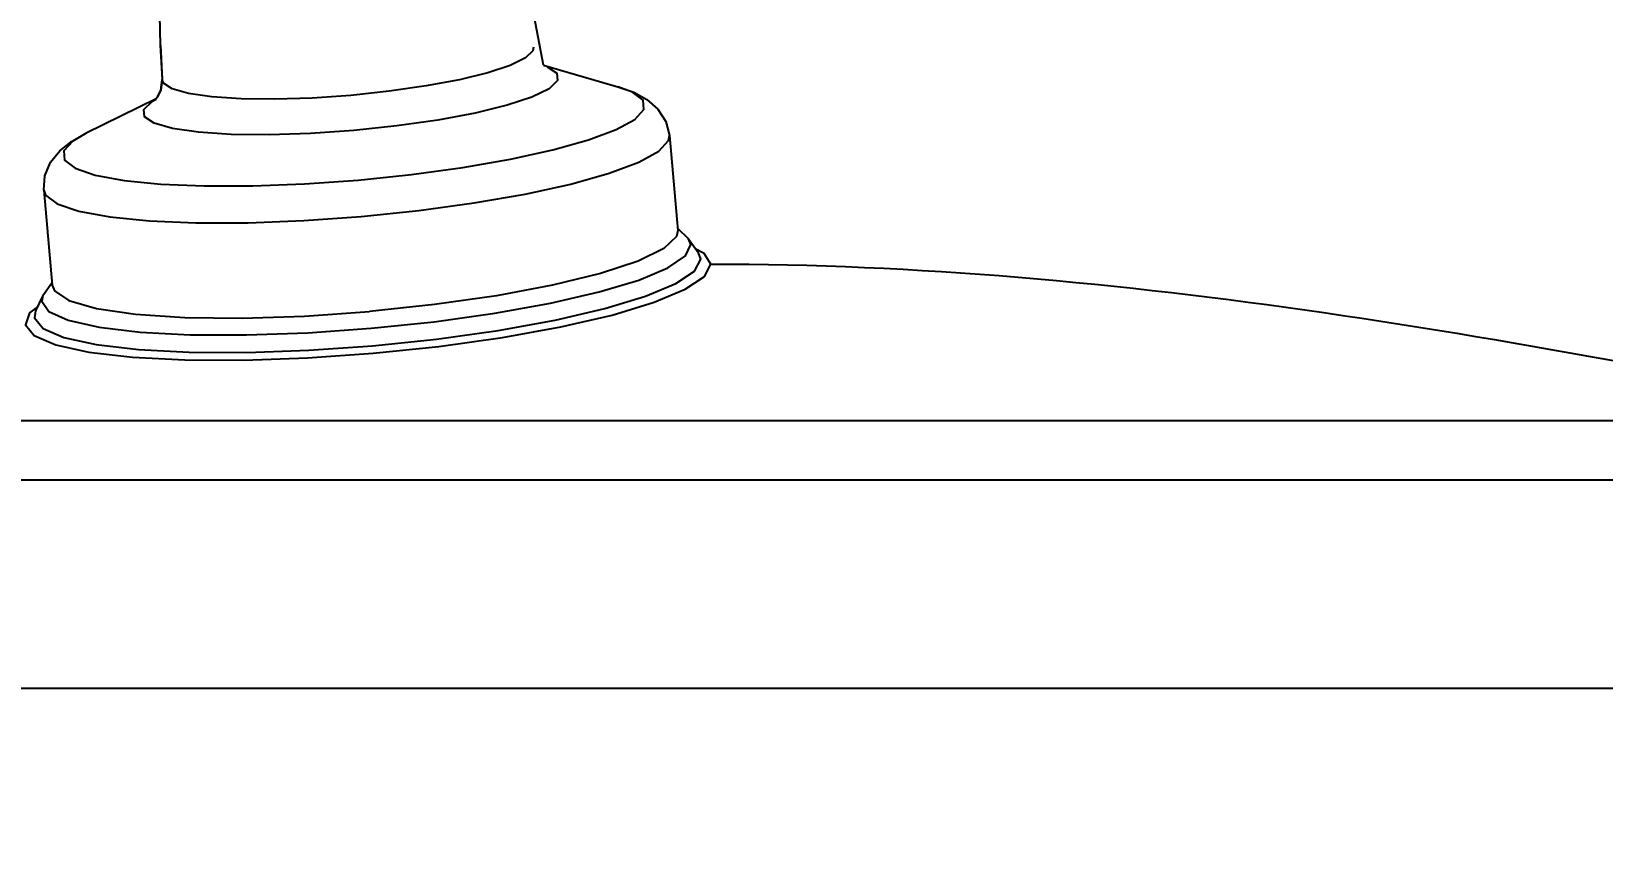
# Model space of a CAD drawing. Header units: millimetres. Extents: x 14764 to 276930, y -11609 to 135619.
# Drawn here: x 271577.8 to 271821.4, y 132688.2 to 132814.1 of the extents above; entities that cross this region are included whole.
import ezdxf

# ---------------------------------------------------------------- set-up
doc = ezdxf.new("R2010")
doc.units = ezdxf.units.MM
doc.header["$LTSCALE"] = 23.1
doc.header["$PDMODE"] = 3
doc.header["$PDSIZE"] = 1
doc.layers.get('0').update_dxf_attribs({"linetype": 'CONTINUOUS'})
doc.layers.get('Defpoints').update_dxf_attribs({"linetype": 'CONTINUOUS'})
doc.layers.add('PL', color=5, linetype='CONTINUOUS')
doc.styles.add('DFT', font='simplex.shx', dxfattribs={"width": 0.67, "bigfont": 'dft.shx'})
doc.dimstyles.new('INTE$0', dxfattribs={"dimscale": 5, "dimtxt": 4, "dimasz": 3, "dimexe": 3, "dimexo": 0, "dimgap": 1, "dimtad": 1, "dimdec": 3, "dimdsep": 46, "dimtxsty": 'DFT', "dimcen": 0, "dimclrd": 3, "dimclre": 3, "dimclrt": 6, "dimadec": 0, "dimazin": 0, "dimtfac": 1, "dimtdec": 3, "dimtix": 1, "dimtmove": 1, "dimatfit": 0, "dimfxl": 0, "dimtolj": 1, "dimtzin": 0, "dimarcsym": 0})

# ---------------------------------------------------------------- blocks, each defined once
blk = doc.blocks.new('*D255')
at = {"color": 3, "lineweight": -2, "transparency": 16777216}
for p, q in [((271587.12, 133012.43), (271273.66, 133012.43)), ((271288.66, 132586.28), (271288.66, 132997.43)), ((271384.65, 132571.28), (271273.66, 132571.28))]:
    blk.add_line(p, q, dxfattribs=at)
at = {"color": 3, "transparency": 16777216}
for points in [[(271286.16, 132997.43), (271291.16, 132997.43), (271288.66, 133012.43)], [(271286.16, 132586.28), (271291.16, 132586.28), (271288.66, 132571.28)]]:
    blk.add_solid(points, dxfattribs=at)
at = {"layer": 'Defpoints', "color": 0, "transparency": 16777216}
for p in [(271288.66, 133012.43), (271587.12, 133012.43), (271384.65, 132571.28)]:
    blk.add_point(p, dxfattribs=at)
at = {"color": 6, "transparency": 16777216, "insert": (271258.66, 132791.86), "char_height": 40, "attachment_point": 5, "rotation": 90, "style": 'DFT'}
blk.add_mtext('\\A1;495%%P5', dxfattribs=at)

msp = doc.modelspace()

# ---------------------------------------------------------------- linework, layer by layer
at = {"color": 0, "linetype": 'ByBlock', "lineweight": 25, "ltscale": 0.5}
for p, q in [((271871.5538, 132753.7243), (271503.3513, 132753.6987)), ((271534.3271, 132744.5747), (271896.8232, 132744.5747)), ((271896.8232, 132712.1747), (271554.3519, 132712.1747))]:
    msp.add_line(p, q, dxfattribs=at)
msp.add_open_spline([(271683.1108, 132778.0001), (271746.7201, 132778.1108), (271810.3374, 132765.9175), (271871.0064, 132753.6976)], degree=3, dxfattribs=at)
at = {"layer": 'PL', "color": 7, "ltscale": 0.5}
for p, q in [((271597.7845, 132811.9595), (271598.0816, 132806.609)), ((271597.811, 132811.9583), (271598.0925, 132806.6008)), ((271657.21, 132808.8191), (271668.7286, 132805.4936)), ((271597.3607, 132803.9233), (271597.8672, 132804.9538)), ((271597.8672, 132804.9538), (271598.0816, 132806.609)), ((271598.0901, 132806.6464), (271598.0816, 132806.609)), ((271597.1578, 132803.6067), (271586.2885, 132798.281)), ((271597.0448, 132803.5514), (271597.3607, 132803.9233)), ((271597.3667, 132803.9226), (271597.1428, 132803.6373)), ((271676.7127, 132797.9305), (271678.0022, 132783.1919)), ((271579.7391, 132789.4465), (271581.0286, 132774.7078)), ((271677.9688, 132783.5731), (271679.6856, 132781.8961)), ((271679.6856, 132781.8961), (271681.2211, 132779.7431)), ((271682.1138, 132779.6568), (271680.8208, 132780.3044)), ((271579.5957, 132773.1393), (271580.9952, 132775.0888)), ((271579.5957, 132773.1393), (271578.4574, 132770.7525))]:
    msp.add_line(p, q, dxfattribs=at)
for points in [[(271657.21, 132808.8191), (271654.1374, 132824.915), (271653.1639, 132831.8268)], [(271597.811, 132811.9583), (271597.6651, 132818.9387), (271596.9565, 132826.7765)], [(271655.6593, 132811.6372), (271655.5498, 132811.0788), (271654.3869, 132809.9613), (271652.0217, 132808.8057), (271648.5577, 132807.6626), (271644.1461, 132806.5817), (271638.9799, 132805.6105), (271633.2848, 132804.7914), (271627.3098, 132804.1601)], [(271657.7531, 132808.5915), (271659.25, 132807.5872), (271659.3508, 132806.4354), (271658.0509, 132805.1863), (271655.4073, 132803.8947), (271651.5354, 132802.617), (271646.6047, 132801.409), (271640.8302, 132800.3235), (271634.4644, 132799.4079), (271627.7872, 132798.7024)], [(271598.0925, 132806.6008), (271597.8748, 132804.9515), (271597.3667, 132803.9226)], [(271627.3098, 132804.1601), (271621.3158, 132803.7442), (271615.565, 132803.562), (271610.3086, 132803.6213), (271605.7765, 132803.9197), (271602.1665, 132804.444), (271599.6366, 132805.1713), (271598.2973, 132806.0699), (271598.0925, 132806.6008)], [(271628.4583, 132791.0317), (271636.7325, 132791.8881), (271644.7028, 132792.9784), (271652.0969, 132794.2654), (271658.6627, 132795.7053), (271664.1771, 132797.249), (271668.452, 132798.844), (271671.342, 132800.436), (271672.7486, 132801.9707), (271672.6239, 132803.396), (271670.9722, 132804.6631), (271668.7286, 132805.4936)], [(271668.7286, 132805.4936), (271671.1675, 132804.6315), (271673.2033, 132803.5316), (271674.916, 132802.0415), (271676.1502, 132800.1199), (271676.7127, 132797.9305)], [(271627.7872, 132798.7024), (271621.0887, 132798.2377), (271614.6608, 132798.0339), (271608.7855, 132798.1003), (271603.72, 132798.4337), (271599.685, 132799.0197), (271596.8574, 132799.8326), (271595.3604, 132800.837), (271595.2597, 132801.9888), (271596.5595, 132803.2378), (271597.1747, 132803.58)], [(271579.7391, 132789.4465), (271579.9115, 132791.6945), (271580.7939, 132793.8056), (271582.2231, 132795.5723), (271584.0373, 132797.0091), (271586.2885, 132798.281)], [(271586.2885, 132798.281), (271584.2233, 132797.0736), (271582.8167, 132795.5389), (271582.9414, 132794.1136), (271584.5931, 132792.8465), (271587.7156, 132791.7805), (271592.2026, 132790.9521), (271597.9012, 132790.3893), (271604.6173, 132790.1115), (271612.1226, 132790.128), (271620.1611, 132790.4383), (271628.4583, 132791.0317)], [(271628.9524, 132785.3847), (271637.8494, 132786.3055), (271646.4187, 132787.4778), (271654.3686, 132788.8616), (271661.4281, 132790.4097), (271667.357, 132792.0696), (271671.9533, 132793.7845), (271675.0606, 132795.4962), (271676.5729, 132797.1463), (271676.7127, 132797.9305)], [(271579.7391, 132789.4465), (271580.013, 132788.6984), (271581.7889, 132787.3359), (271585.1461, 132786.1898), (271589.9704, 132785.2991), (271596.0975, 132784.6941), (271603.3186, 132784.3953), (271611.3879, 132784.413), (271620.0306, 132784.7466), (271628.9524, 132785.3847)], [(271678, 132783.1917), (271677.8125, 132782.3007), (271675.8535, 132780.4182), (271671.8694, 132778.4716), (271666.0342, 132776.5459), (271658.6029, 132774.7253), (271649.9004, 132773.0893), (271640.3069, 132771.7094), (271630.2419, 132770.646)], [(271676.4748, 132777.4223), (271679.1957, 132779.2886), (271680.0152, 132781.0538), (271679.6856, 132781.8961)], [(271630.809, 132764.164), (271640.9926, 132765.2301), (271650.8146, 132766.6118), (271659.8865, 132768.2584), (271667.8191, 132770.0996), (271674.3356, 132772.0701), (271679.1713, 132774.09), (271682.1421, 132776.0807), (271683.1324, 132777.9642), (271682.1138, 132779.6568)], [(271658.9791, 132769.3124), (271666.6891, 132771.1033), (271673.0221, 132773.02), (271677.7208, 132774.9844), (271680.6069, 132776.9202), (271681.5681, 132778.7516), (271681.214, 132779.753)], [(271658.2874, 132771.9356), (271665.8157, 132773.6737), (271671.9569, 132775.5263), (271676.4748, 132777.4223)], [(271581.0308, 132774.708), (271581.3701, 132773.863), (271583.6262, 132772.3494), (271587.8878, 132771.1242), (271593.9688, 132770.241), (271601.6033, 132769.7385), (271610.4577, 132769.6385), (271620.145, 132769.9455), (271630.2419, 132770.646)], [(271578.7569, 132771.3804), (271577.5149, 132770.4225), (271576.8969, 132768.6003), (271578.265, 132766.9329), (271581.58, 132765.5036), (271586.7112, 132764.3687), (271593.4659, 132763.5714), (271601.5725, 132763.1439), (271610.7541, 132763.1018), (271620.6306, 132763.4474), (271630.809, 132764.164)], [(271578.463, 132770.7641), (271578.3003, 132769.6489), (271579.6294, 132768.0273), (271582.8507, 132766.637), (271587.8373, 132765.5326), (271594.4021, 132764.7563)], [(271579.5957, 132773.1393), (271579.4174, 132772.2526), (271580.5309, 132770.6566)], [(271630.4699, 132768.039), (271640.2679, 132769.063), (271649.6609, 132770.3787), (271658.2874, 132771.9356)], [(271580.5309, 132770.6566), (271583.5346, 132769.2911), (271588.313, 132768.2084), (271594.6826, 132767.4504)], [(271630.707, 132765.3296), (271640.6133, 132766.367), (271650.161, 132767.7109), (271658.9791, 132769.3124)], [(271594.6826, 132767.4504), (271602.3984, 132767.0459), (271611.1642, 132767.0107), (271620.6429, 132767.346), (271630.4699, 132768.039)], [(271594.4021, 132764.7563), (271602.2815, 132764.3395), (271611.2064, 132764.2977), (271620.8073, 132764.6329), (271630.707, 132765.3296)]]:
    msp.add_lwpolyline(points, dxfattribs=at)

# ---------------------------------------------------------------- dimensions: what is measured, and where the dimension line sits
dim = msp.add_linear_dim(base=(271288.6587, 133012.4329), p1=(271384.6532, 132571.2829), p2=(271587.1249, 133012.4329), angle=90, text='495%%P5', dimstyle='INTE$0', override={"dimtxt": 8, "dimgap": 2})
dim.commit()
dim.dimension.update_dxf_attribs({"geometry": '*D255', "text_midpoint": (271258.6587, 132791.8579)})

doc.saveas('drawing.dxf')
